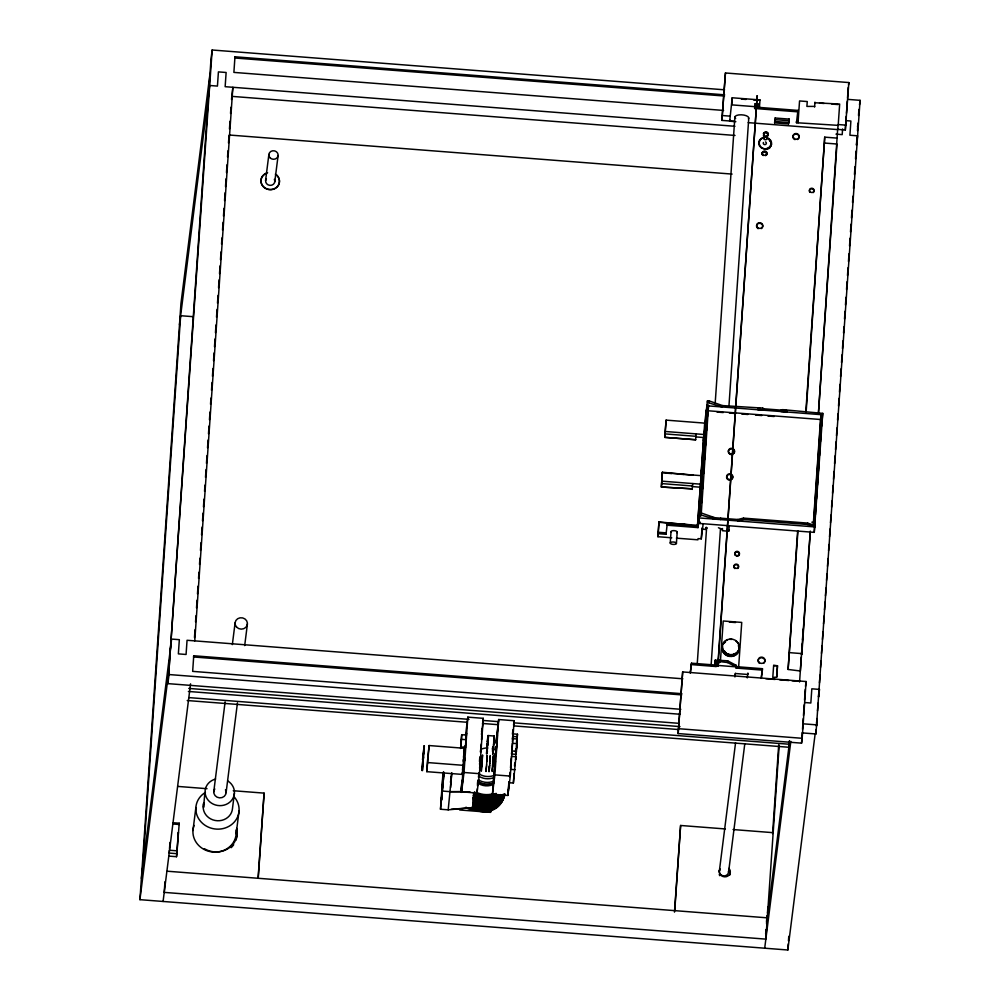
<?xml version="1.0" encoding="UTF-8"?>
<svg xmlns="http://www.w3.org/2000/svg" width="1000" height="1000" viewBox="0 0 1000 1000"><rect width="100%" height="100%" fill="white"/><g stroke="black" fill="none" stroke-linecap="round" stroke-linejoin="round"><path stroke-width="1.5" d="M806.087 412.663L824.725 137.15L837.075 138.112L818.45 412.663M486.05 769.225L486.062 769.975L486.45 766.488M487.088 757.625L487.013 757.15M490.163 757.862L490.1 757.387M461.35 739.7L460.875 745.425L461.725 734.7L466.35 735.062L465.1 751.012L465.387 746.75M516.888 744.013L516.487 747.9M464.513 758.863L464.15 763.388L464.425 759.338M486.688 751.513L486.662 752.9L486.8 752.125M492.85 751.988L492.738 754.5L493.25 749.862M494.087 738.538L494.2 736.038L488.038 735.55L487.675 738.612M442.875 781.912L443.338 775.8L441.45 800.275L443.975 773.112M451.062 776.575L450.588 782.513L451.037 776.425M427.713 757.9L429.125 745.55L464.613 748.312L462.287 774.412L426.812 771.663L427.587 759.55M429.125 745.55L426.812 771.663M462.287 774.412L462.388 772.463M485.988 769.362L485.95 771.513L486.325 767.887M487.038 758.612L487.188 755.325L486.875 757.913M490.125 758.85L490.275 755.562L489.963 758.15M460.575 748.475L461.725 734.7M465.125 750.375L465.35 745.738M512.475 741.75L512.625 738.662L517.263 739.013L516.487 749.225M511.4 753.975L516.025 754.338L516.263 749.7M487.1 746.762L487.062 747.812L487.225 746.5M487.488 747.525L487.512 748.562M488 737.138L487.413 744.225M492.575 747.925L492.525 749.35L492.825 746.587M492.938 750.562L492.825 753.388L493.1 751.438M493.275 747.237L493.237 748.288L493.338 747.562M494.012 739.963L494.175 737.625M427.875 759.55L428.038 757.387M479.6 763.688C479.513 766.75 480.213 756.9 479.775 761.475M487.137 757.487L486.85 761.488M489.188 768.475L489.263 767.15M490.037 760.175L490.225 757.725M492.262 768.213C491.637 780.013 493.6 755.537 492.812 762.113M462.537 769.987L462.837 765.55M465.15 760.212L465.213 758.438M486.688 750.812L487.287 745.788M487.463 743.475L487.625 740.65L487.488 741.637M487.725 741.263L488.038 735.55M487.987 743.025L488.088 740.688L487.95 741.675M492.863 751.3L493.05 748.787M493.25 747.062L493.15 749.4L493.387 746.975M493.9 741.737L494.087 739.237M443 772.738L440.487 809.237L448.2 809.837L472.463 807.638L474.45 791.912M448.2 809.837L451.8 772.725M487.05 759.112L486.587 765.225M489.175 767.975L489.312 766.05M489.938 761.725L490.125 759.35M492.512 765.938L492.65 764.038M815.138 733.913L787.837 950L139.925 899.663L180.95 303.488L210.012 73.513M142.537 869.3L180.637 315.712L192.975 316.663M678.888 723.325L168.038 683.637L211.012 59.075L212.162 50L724.575 89.812M168.038 683.637L212.162 50M164.95 881.75L164.213 892.387L765.85 939.125L779.188 745.225M168.8 856.1L176.513 856.7L178.363 832.375L177.975 835.4M173.062 822.725L179.237 823.2L179.15 824.475L172.975 824M194.475 637.513L195.012 629.738M195.55 621.962L195.975 615.737M196.513 607.962L197.037 600.188M197.475 593.962L198 586.188M198.538 578.413L198.962 572.2M199.5 564.425L199.938 558.2M200.463 550.425L201 542.65M201.537 534.875L202.075 527.1M202.5 520.887L203.038 513.112M203.463 506.887L204 499.113M204.537 491.337L204.963 485.112M205.5 477.337L206.038 469.562M206.462 463.35L207 455.575M207.525 447.8L208.062 440.025M208.487 433.8L209.025 426.025M209.45 419.8L209.988 412.025M210.525 404.25L210.95 398.038M211.488 390.262L212.025 382.488M212.45 376.262L212.987 368.488M213.525 360.712L214.062 352.938M214.488 346.712L215.025 338.938M215.45 332.725L215.987 324.95M216.513 317.175L217.05 309.4M217.488 303.175L218.012 295.4M218.55 287.625L219.088 279.85M219.513 273.637L220.05 265.85M220.475 259.637L221.012 251.863M221.55 244.088L221.975 237.862M222.512 230.087L223.05 222.312M223.475 216.1L224.013 208.325M224.55 200.55L225.075 192.775M225.512 186.55L226.038 178.775M226.475 172.55L227 164.775M227.537 157L227.963 150.787M228.5 143.012L229.037 135.238M229.462 129.012L230 121.237M230.538 113.462L230.963 107.238M231.5 99.462L232.862 87.287L194.762 640.875M681.888 693.688L193.738 655.763L192.662 671.375L680.812 709.3M724.663 94.825L234.963 56.788L233.888 72.4L723.587 110.438M258.075 878.213L264.1 793.125L233.25 790.725M258.238 878.288L264.1 793.125M440.487 809.237L444.038 772.837M460.913 791.8L461.637 783.962M461.213 791.538L462.1 780.3L461.275 792.412M465.575 735L467.837 717.125L483.263 718.325L479.45 773.688L477.013 793.037L461.587 791.838L463.325 764.5M463.537 761.45L464.588 746.213M466.188 737.212L466.475 732.987L465.975 738.088M461.587 791.838L464.025 772.487L467.837 717.125M477.475 784.237L477.65 781.675M477.013 793.037L477.3 788.787M477.5 785.938L478.075 780.125M479.487 761.5L479.812 756.888M480.913 746.538L480.525 752.212L481.225 744.062M481.512 739.825L481.9 734.188L481.6 736.6M459.663 809.975L490.513 812.362L490.725 809.338M495.062 754.05L494.775 758.3L495.375 753.462M495.35 749.8L495.55 746.975M498.4 723.787L495.95 743.138L498.688 719.525L514.113 720.725L510.312 776.087L507.863 795.438L492.438 794.237L494.075 774.95M493.387 780.387L494.6 768.763M494.725 763.913L495.075 755.888M493.85 776.762L495.763 750.438M496.438 746.325L495.95 753.425L496.25 751M496.725 742.062L497.325 735.387L496.163 752.425M492.438 794.237L494.875 774.887L498.688 719.525M507.863 795.438L508.888 782.1M509.1 781.8L508.338 790.987L508.275 790.25M510.525 767.913L511.213 757.837M511.587 753.625L511.675 752.2M512.562 739.3L512.863 733.863L517.487 734.225L516.525 745.825M508.738 782.663L513.375 783.025L514.012 773.763M514.538 766.05L514.75 762.962M515.487 752.163L515.7 749.075M516.312 748.9L515.575 759.638L515.938 756.75L511.312 756.388M513.375 783.025L515.938 756.75M671.762 537.788L657.925 536.712L658.975 521.912L689.75 524.913M661.338 487.025L692.262 488.825L661.338 487.025L662.387 472.225L693.238 475.238M664.762 437.35L695.612 439.75L664.762 437.35L666.112 420.125L704.688 423.125L707.513 400.75L709.05 400.863L708.875 402.887L722.375 406.987L722.475 405.575L709.05 400.863M657.925 536.712L658.975 521.912M661.413 486.425L662.387 472.225M664.837 436.75L666.112 420.125M658.3 533.688L666.012 534.288L666.112 532.863L658.4 532.263M698.012 527.612L698.112 526.188L667.262 523.8L667.163 525.212L698.012 527.612L699.788 512.888L701.338 513L701.162 515.025L714.663 519.125L714.762 517.712L701.338 513M670.25 542.975L671.025 531.625M676.413 543.462A3.1 1.212 3.9 0 0 671.925 542.05A3.1 1.212 3.9 0 0 671.65 544.15A3.1 1.212 3.9 0 0 676.413 543.462L677.2 532.1M692.188 489.425L692.463 485.988L661.612 483.587M695.612 439.75L695.888 436.3L665.025 433.9M678.15 733.562L682.675 671.938L806.087 681.525L802.175 738.3L801.562 743.15L678.15 733.562L682.675 671.938M734.25 121.35L721.9 120.388L725.45 72.975L848.85 82.562L845.312 129.975L837.6 129.375M721.9 120.388L725.45 72.975M662.2 475.075L662.5 472.65L701.075 475.65L697.463 525.513L699.525 509.188L701.075 509.3M704.688 423.125L700.888 475.838L702.95 459.5M697.85 522.487L700.288 487M701.263 472.812L703.7 437.325M706.363 409.812L698.55 523.375L814.25 532.362L822.75 413.363L782.712 409.637L781.1 410.125L781 411.55L787.175 412.025L787.275 410.613M707.513 400.75L707.412 402.163L708.95 402.287M700.088 523.5L700.188 522.075M700.8 513.787L701.213 507.638M701.538 503.013L702.175 493.787M702.487 489.175L703.225 478.413M703.55 473.8L704.287 463.038M704.5 459.963L705.238 449.2M705.45 446.125L706.3 433.825M706.513 430.75L707.25 419.975M707.463 416.9L707.887 410.75L820.5 419.5L813.2 525.612M701.162 515.025L708.575 405.312L707.025 405.188L699.412 515.913L700.95 516.025M708.875 402.887L708.975 401.475M674.475 912.125L680.612 825.475L725.35 828.95M690.3 673.225L691.488 663.188L716.162 665.1L716.325 663.888L719.788 661.1M674.75 910.65L680.612 825.475M735.837 121.675L729.675 121.2L729.775 119.787M676.375 538.15L697.9 539.812L698.05 538.612L701.263 538.862L702.013 527.962M759.425 107.638L759.987 99.925L732.225 97.775L731.737 104.875L754.875 106.662L755.075 103.825L758.15 104.075L757.887 107.513L759.5 107.025L757.887 107.513M702.487 529.175L705.575 529.425L705.675 528A8.55 3.362 3.9 0 1 706.225 527.238M697.2 664.4L706.625 527.55M715.188 403.15L734.875 117.025M720.6 519.587L720.7 518.175M711.087 665.475L720.5 528.638M728.962 405.788L748.763 118.1M714.963 663.587L716.587 663.1L714.963 663.587L715.238 660.138L727.613 660.8L727.475 662.525L736.275 666.862L736.125 668.075L762.35 670.113L762.45 668.7L736.225 666.663L736.125 668.075M715.037 662.975L715.238 660.138M691.388 664.6L716.075 666.525L716.325 663.888M716.513 663.7L716.675 661.675L719.762 661.925L719.9 660.2M754.65 108.488L754.737 107.062L797.938 110.412L797.837 111.838L754.65 108.488L754.9 105.85M717.913 666.162L757.163 95.775L717.763 666.15L718.263 663.438M718.413 527.762A8.55 3.362 3.9 0 1 722.55 530.737L728.713 531.213L728.812 529.8M720.475 660.512L723.225 620.988L741.737 622.425L738.562 668.175M708.5 405.913L821.112 414.663L813.487 525.388L815.037 525.5L807.663 523.1L743.487 518.112L737.763 519.5L737.675 520.913L743.388 519.525L807.562 524.513L814.938 526.925L699.237 517.938L699.788 512.888M743.388 519.525L743.487 518.112M775.25 118.025L789.137 119.1L788.525 123.938L774.638 122.863L774.737 121.438L788.625 122.525L789.075 118.888M757.962 408.325L757.862 409.75L764.038 410.225L764.125 408.812L762.663 408.088L722.475 405.575M759.475 409.263L759.575 407.85M762.562 409.5L762.663 408.088M788.525 123.938L788.625 122.525M814.9 102.75L839.663 104.062L838.188 125.363L796.462 122.725L796.562 121.312L798.1 121.425M798.012 122.85L799.55 100.95L807.262 101.55L806.888 106.412L814.675 106.4M782.625 411.062L782.712 409.637M785.7 411.3L785.8 409.888M773.637 665.475L772.788 677.438L776.712 677.125L777.5 665.775L773.637 665.475L777.5 665.775M814.6 107.013L814.975 102.15M777.425 666.375L776.712 677.125M765.962 929.75L765.675 934.013L766.25 929.475M766.488 922.25L766.912 916.025M772.588 833.612L778.688 744.975M765.95 935.062L766.338 929.375M766.925 920.863L767.25 916.213M767.463 913.125L767.887 906.925M810.275 532.05L800.362 671.012L788.1 669.45L797.638 530.925M805.775 412.638L824.725 137.15M788.1 669.45L797.938 531.1M789.287 741.05L788.863 747.262L513.7 725.888M789.45 741.137L789.237 744.237L514.075 722.862M807.562 524.513L807.663 523.1M799.575 681.9L801.287 657.05M801.475 654.825L802.225 643.95M802.463 639.975L803.213 629.113M837.675 128.775L837.075 138.112M801.838 654.212L810.3 531.1M818.425 413.612L836.975 144.025L824.638 143.062M815.475 510.025L815.9 503.812M816.538 494.475L816.862 489.812M814.25 532.362L815.25 517.775M815.462 514.663L816.213 503.8M816.538 499.137L817.175 489.825M817.5 485.163L818.238 474.3M818.45 471.2L819.2 460.412M819.513 455.8L820.263 445M820.475 441.925L821.213 431.138M821.538 426.512L822.75 413.363M842.588 128.95L842.2 134.625L835.987 134.137M801.562 743.15L802.2 733.938M802.513 729.338L803.25 718.587M803.462 715.525L804.2 704.775M804.525 700.175L805.263 689.438M787.837 950L788.25 943.913M788.462 940.875L788.775 936.312M845.312 129.975L846.263 116.287M846.462 113.25L847.3 101.088M847.513 98.038L848.25 87.4M801.925 732.887L815.95 733.975L816.263 729.35M816.475 726.263L817.013 718.55M817.513 710.9L818.062 703.112M818.487 696.925L819.025 689.15M819.463 682.938L819.987 675.163M820.525 667.387L820.95 661.162M821.488 653.388L822.025 645.612M822.45 639.4L822.987 631.625M823.525 623.85L824.062 616.075M824.488 609.85L825.025 602.075M825.45 595.85L825.987 588.075M826.525 580.3L826.95 574.087M827.487 566.312L828.012 558.538M828.55 550.763L828.975 544.538M829.513 536.763L830.05 528.987M830.475 522.762L831.012 514.987M831.55 507.212L831.975 501M832.513 493.225L833.05 485.45M833.475 479.225L834.013 471.45M834.55 463.675L835.075 455.9M835.512 449.675L836.038 441.9M836.475 435.688L837.013 427.912M837.537 420.138L837.975 413.913M838.5 406.138L839.038 398.363M839.463 392.15L840 384.375M840.537 376.6L841.075 368.812M841.5 362.6L842.038 354.825M842.463 348.6L843 340.825M843.538 333.05L843.962 326.838M844.5 319.062L845.037 311.288M845.462 305.062L846 297.288M846.525 289.513L847.062 281.737M847.487 275.512L848.025 267.738M848.462 261.525L848.988 253.75M849.525 245.975L850.062 238.2M850.487 231.975L851.025 224.2M851.45 217.975L851.988 210.2M852.525 202.425L852.95 196.213M853.487 188.438L854.025 180.662M854.45 174.438L854.987 166.663M855.525 158.887L856.05 151.113M856.45 145.137L856.975 137.537M857.463 130.7L857.987 123.1M858.5 115.487L858.925 109.412M815.95 733.975L860.075 100.337L847.613 99.362M487.013 746.287L486.575 754.013L486.938 750.962M487.488 746.325L487.125 752.938L487.4 751M487.912 744.05L488.413 736.7L487.987 740.225M492.987 749.275L493.15 746.975M493.575 744.7L493.8 741.125L493.663 742.113M493.963 741.25L493.537 745.575M177.987 836.812C178.225 832.837 177.562 841.275 177.95 837.212M422.675 758.413L422.6 759.725L422.738 758.388M422.775 757.975L422.837 756.675L422.7 758.012M423.075 758L424.325 745.9L422.425 770.562L423.2 756.75L422.912 759.75L423.05 758.413M423.387 758.025L423.462 756.712L423.325 758.062M451.688 773.713L450.6 787.537M463.088 766.925L463 767.8L463.062 767.138M464.038 757.013L463.913 758.35L464.15 755.288M462.525 781.4C462.887 775.425 461.9 788.088 462.475 782M496.225 742.4L496.325 740.675L496.125 742.55M481.75 763.363L481.312 771.162L482.238 759.237L482.013 761.275M481.85 763.2L481.65 766.875L481.875 764.85M489.812 763.413L490 761.275M487.163 745.55L487.45 744.013M487.438 745.487L487.625 743.075M487.887 745.438L488.05 743.312M493.787 743.55L493.413 748.325M169.5 848.675L169.988 842.463M179.237 823.2L177.087 850.825L169.375 850.238L169.188 853.075L176.9 853.675L176.513 856.7M463.488 761.663L463.638 758.55M176.825 852.738C177.275 847.938 176.45 857.362 176.9 852.562M481.962 764.862L482.562 754.963L481.912 761.263M489.675 765.462L489.85 763.363M492.762 765.7L493.363 755.8L492.713 762.1M516.512 746.637L517.263 739.013M516.413 751.312L517.025 743.65L512.4 743.288L511.788 750.95L516.413 751.312L516.025 754.338M443.2 772.175L441.375 800.312M462.887 766.087C462.5 770.062 463.237 762 462.863 765.713M464 756.637L464.137 755.3M477.85 782.638C478.45 776.575 477.3 789.275 477.9 783.2M487.262 744.55L487.325 743.413M487.35 745.013L487.05 750.013M486.425 767.212L486.587 764.875M489.513 767.45L489.675 765.125M487.362 741.712L487.55 739.562M487.25 747.487L486.875 751.812M492.8 747.913L492.488 751.388M493.225 750.487L493.425 747.962M493.363 747.6L493.45 746.275M443.325 776.363L443.725 771.95M463.475 760.275L463.537 759.562M817.55 481.65L818.213 474.225M489.35 769.175L489.538 766.725M492.675 765.688L492.475 767.55M487.525 740.188L487.725 737.763M493.688 740.675L494.125 737.588M489.4 768.125L489.025 771.75L489.3 769.212M179.488 324.787L208.538 94.812M208.575 94.562L209.725 85.487L217.438 86.088L218.412 71.888L226.125 72.487L225.15 86.688L734.95 126.287M234.963 56.788L234.8 58L724.5 96.037M141.4 878.375L170.45 648.4M170.475 648.15L171.625 639.075L179.338 639.675L178.363 653.875L186.075 654.475L187.05 640.275L682.875 678.8M139.925 899.663L168.988 669.688M193.738 655.763L193.588 656.975L681.725 694.9M163.075 901.462L190.562 683.838M265.55 180.75L268.875 154.462M274.775 181.825L278.1 155.55M192.963 830.512L195.875 807.525M213.762 791.712L225.113 701.912M232.338 644.625L235.087 622.95M226.1 792.663L237.45 702.875M244.688 645.588L247.425 623.913M234.4 793.25L232.5 808.375A14.7 13.513 7.2 0 1 215.012 820.45A14.7 13.513 7.2 0 1 203.925 802.65M236.163 833.875L239.062 810.888M463.462 757.375L464.613 748.312M461.962 784.325L462.262 781.9M481.575 731.725L481.95 728.75M482.512 724.275L483.263 718.325M481.463 734.5L482.975 722.588M478.45 777.15L479.012 772.688M479.575 768.213L480.138 763.75M494.538 763.662L495.188 760.288M490.513 812.362L490.863 809.587M512.425 734.125L512.987 729.65M513.55 725.188L514.113 720.725M512.45 739.013L512.75 736.587M509.5 776.7L510.05 772.288M516.462 742.412L517.487 734.225M658.775 524.75L659.087 522.337L697.65 525.325M666.012 534.288L667.262 523.8M732.225 97.775L729.675 121.2M696.188 433.888L695.812 436.912L703.525 437.5M692.775 483.562L692.387 486.587L700.1 487.188M703.325 440.35L705.387 424.012M707.812 411.362L708.575 405.312M699.9 490.025L701.963 473.7M755.075 103.825L758.15 104.075M701.263 538.862L703.175 523.737M757.325 95.787L756.975 99.225L756.825 98.5M759.987 99.925L753.75 100.05M690.4 671.8L691.488 663.188M774.638 122.863L775.188 117.812M728.713 531.213L729.325 525.712M716.075 666.525L719.8 661.612L727.475 662.525M716.675 661.675L719.688 662.525M727.613 660.8L736.375 665.45L736.275 666.862L716.225 665.312M796.462 122.725L797.938 110.412M734.925 676.938L735.387 673.312M736.225 666.663L736.375 665.45L733.288 665.212M735.125 675.938L735.438 673.525L747.775 674.475L747.875 673.062L747.262 677.9M719.35 871.112L735.562 742.812M728.575 872.2L744.775 743.9M762.45 668.7L761.225 678.375L762.35 670.113M848.55 84.975L848.85 82.562M859.5 104.875L860.075 100.337M820.425 420.112L821.112 414.663M857.525 126.938L857.913 123.85M856.488 144.887L857.625 135.825L849.912 135.225L850.888 121.025L846.263 120.662M814.825 519.35L814.925 522.425M766.55 923.888L789.625 741.213M764.7 948.2L790.825 741.375M805.475 686.363L806.087 681.525M818.575 696.975L819.538 689.412L811.825 688.812L810.837 703.012L804.675 702.525M816.5 723.112L816.888 720.025M487.8 737.45L487.95 737.1M494.2 736.038L493.713 742.4M451.25 809.275L472.463 807.638M462.475 791.513L450.487 791.688L469.95 791.875M819.525 103.112L824.15 103.475M831.862 104.075L838.037 104.55M741.4 99.1L746.025 99.462M722.513 115.55L730.225 116.15M774.963 119.625L788.85 120.712M845.925 125.138L838.213 124.537L837.663 129.588L748.188 122.638M231.938 96.375L735 135.45M229.963 135.075L732.1 174.088M764.125 408.812L785.725 410.487M717.062 412.075L723.238 412.562M729.4 413.038L735.575 413.512M741.75 414L747.913 414.475M755.625 415.075L761.8 415.55M767.975 416.037L774.137 416.512M665.337 431.488L703.9 434.487M665.413 473.075L671.587 473.55M677.775 474.038L683.962 474.513M661.912 481.163L700.487 484.162M811.85 522.188L813.388 522.312M699.7 514.3L701.237 514.425M710.138 517.35L737.763 519.5M666.612 523.112L671.237 523.475M678.95 524.075L685.125 524.55M729.325 622.075L735.5 622.55M789.562 652.65L801.912 653.612M718.325 659.175L718.388 659.912M765.85 678.737L775.113 679.45M779.737 679.812L788.988 680.525M792.075 680.775L799.788 681.375M169.188 674.562L680.037 714.25M803.075 723.812L817.087 724.9M188.762 688.425L680.013 726.6M678.763 728.713L802.175 738.3M188.375 691.45L678.075 729.5M189.163 697.625L468.988 719.362M482.987 720.45L498.525 721.663M187.225 700.525L467.05 722.262M482.6 723.475L498.15 724.688M512.688 736.438L517.312 736.8M466.125 739.688L461.488 739.338L460.875 746.988L465.5 747.35M427.95 762.588L463.438 765.337M510.425 769.35L515.05 769.712M464.025 772.487L479.45 773.688M494.875 774.887L510.312 776.087M442.775 791.087L450.487 791.688M177.712 786.413L207.025 788.688M733.062 829.55L773.175 832.675M167.225 871.213L767.312 917.837M727.925 479.613L727.312 479.113A3.1 2.85 7.2 0 1 731.35 474.938L731.963 475.438A3.1 2.85 7.2 0 1 731.688 479.45M203.512 803.5L203.588 807.412L204.85 792.887L204.862 796.062L204.625 794.688M515.737 749.45L515.8 750.188M227.875 781A14.7 13.513 7.2 0 1 229.775 802.2A14.7 13.513 7.2 0 1 207 798.575A14.7 13.513 7.2 0 1 215.613 779.05M236.012 829.95A21.662 19.913 7.2 0 1 212.488 852A21.662 19.913 7.2 0 1 194.05 825.425M233.7 796.338A21.662 19.913 7.2 0 1 231.05 824.987A21.662 19.913 7.2 0 1 200.037 820.7A21.662 19.913 7.2 0 1 205.4 792.425M476.675 809.737A7.425 2.925 3.9 0 1 466.037 807.138M494.35 777.425A15.525 14.275 7.2 0 1 478.875 776.225M494.637 775.188A15.525 14.275 7.2 0 1 479.15 773.988M480.85 749.325A15.525 14.275 7.2 0 1 487.375 747.962M492.7 748.812A15.525 14.275 7.2 0 1 496.325 750.525M493.888 781.062A15.525 14.275 7.2 0 1 478.413 779.862M493.663 782.875A15.525 14.275 7.2 0 1 478.188 781.675M493.013 783.388A14.475 13.3 7.2 0 1 478.587 782.262M492.863 784.6A14.475 13.3 7.2 0 1 478.438 783.475M493.562 793.65A22.55 20.725 7.2 0 1 476.35 792.312M496.188 793.388A22.55 20.725 7.2 0 1 474.963 792.375M496.025 794.712A22.55 20.725 7.2 0 1 473.537 792.962M499.513 794.688A22.55 20.725 7.2 0 1 473.275 795.025M500.55 794.575A22.55 20.725 7.2 0 1 473.188 795.75M495.925 795.438A22.55 20.725 7.2 0 1 473.45 793.688M500.387 795.9A22.55 20.725 7.2 0 1 473.025 797.075M502.375 794.737A22.55 20.725 7.2 0 1 472.925 797.812M503.587 795.1A21.037 19.338 7.2 0 1 473.075 802.113M504.375 794.837A21.037 19.338 7.2 0 1 472.812 804.163M504.275 795.562A21.037 19.338 7.2 0 1 472.725 804.887M502.475 795.212A21.037 19.338 7.2 0 1 473.338 800.05M502.388 795.938A21.037 19.338 7.2 0 1 473.25 800.775M503.263 794.275A21.788 20.025 7.2 0 1 473.1 799.287M502.525 794.6A21.788 20.025 7.2 0 1 473.188 798.562M472.987 802.837A21.037 19.338 7.2 0 0 504.062 794.675A20.325 18.688 7.2 0 1 472.6 808.462M503.175 798.725A20.325 18.688 7.2 0 1 472.7 807.738M504.2 793.95A20.325 18.688 7.2 0 1 503.55 797.562M504.812 794.463A21.037 19.338 7.2 0 1 472.562 806.225M504.95 793.925A21.037 19.338 7.2 0 1 472.463 806.95M733.975 453.35A3.1 2.85 7.2 0 0 733.713 449.888L733.112 449.387A3.1 2.85 7.2 0 0 728.363 452.225M732.775 454.3A3.1 2.85 7.2 0 1 732.013 454.525M731.2 454.562A3.1 2.85 7.2 0 1 729.688 454.062M729.075 453.562A3.1 2.85 7.2 0 1 728.625 452.938M730.25 480.075A3.1 2.85 7.2 0 1 728.65 479.95M705.575 529.425A8.55 3.362 3.9 0 1 707.163 527.987M671.363 532.263A3.1 1.212 3.9 0 1 674.262 530.65A3.1 1.212 3.9 0 1 676.712 532.675M722.288 528.488A8.55 3.362 3.9 0 1 722.638 529.312M728.863 868.4A5.5 5.062 7.2 0 1 728.913 875.25A5.5 5.062 7.2 0 1 721.513 875.75A5.5 5.062 7.2 0 1 720.175 868.988A4.638 4.263 7.2 0 0 722.875 875.788A4.638 4.263 7.2 0 0 728.538 871.087M719.762 875.675A5.5 5.062 7.2 0 1 719.262 874.438M728.65 870.025A5.5 5.062 7.2 0 1 729.887 874.987M236.625 828.213A21.438 19.7 7.2 0 1 228.162 848.538A21.438 19.7 7.2 0 1 204.387 848.713M233.7 844.688A21.438 19.7 7.2 0 1 231.125 847.7M236.688 831.112A21.438 19.7 7.2 0 1 236.025 840.05M761.838 154.512A2.325 2.138 7.2 0 1 763.1 151.888A2.325 2.138 7.2 0 1 766.062 152.875A2.325 2.138 7.2 0 1 765.325 155.662M769.862 147.188A6.188 5.688 7.2 0 1 767.463 149.088M769.362 140.25A6.188 5.688 7.2 0 1 770.263 141.5M770.775 142.925A6.188 5.688 7.2 0 1 770.888 144.412M763.337 133.6A2.325 2.138 7.2 0 1 766.988 133.225A2.325 2.138 7.2 0 1 766.513 136.575M764.2 136.537A2.325 2.138 7.2 0 1 763.35 135.738M765.512 141.912A1.55 1.425 7.2 0 1 766.188 143.837A1.55 1.425 7.2 0 1 764.112 144.425A1.55 1.425 7.2 0 1 763.438 142.5M766.787 137.812A6.188 5.688 7.2 0 1 769.638 146.825A6.188 5.688 7.2 0 1 759.538 146.037A6.188 5.688 7.2 0 1 763.587 137.562M766.325 137.625A6.188 5.688 7.2 0 1 770.512 146.512A6.188 5.688 7.2 0 1 760.088 146.088A6.188 5.688 7.2 0 1 764.712 137.562M758.15 661.275A3.4 3.125 7.2 0 1 762.738 657.962A3.4 3.125 7.2 0 1 763.65 663.337M759.513 663.35A3.4 3.125 7.2 0 1 758.4 662.062M735.325 555.45A2.325 2.138 7.2 0 1 736.225 552.062A2.325 2.138 7.2 0 1 739.388 554.062A2.325 2.138 7.2 0 1 736.325 556.087M795.025 139.637A3.1 2.85 7.2 0 1 793.438 135.325A3.1 2.85 7.2 0 1 798.337 135.113A3.1 2.85 7.2 0 1 797.387 139.537M809.95 192.35A2.325 2.138 7.2 0 1 810.15 189.338A2.325 2.138 7.2 0 1 813.425 189.6A2.325 2.138 7.2 0 1 813.213 192.613M763.337 155.538A2.325 2.138 7.2 0 1 762.8 152.413A2.325 2.138 7.2 0 1 766.213 152.262A2.325 2.138 7.2 0 1 766.15 155.412M764.65 136.375A2.325 2.138 7.2 0 1 764.262 133.112A2.325 2.138 7.2 0 1 767.8 133.387A2.325 2.138 7.2 0 1 766.963 136.55M767.8 138.688A6.188 5.688 7.2 0 1 770.95 146.263M770.113 147.513A6.188 5.688 7.2 0 1 768.95 148.512M757.038 227.662A3.1 2.85 7.2 0 1 757.962 223.75A3.1 2.85 7.2 0 1 762.237 224.688A3.1 2.85 7.2 0 1 761.312 228.6M758.225 228.675A3.1 2.85 7.2 0 1 757.562 228.25M734.862 568.575A2.325 2.138 7.2 0 1 734.412 565.438A2.325 2.138 7.2 0 1 737.825 565.363A2.325 2.138 7.2 0 1 737.688 568.513M735.625 118.462A6.963 2.737 3.9 0 1 741.25 114.8A6.963 2.737 3.9 0 1 748.425 118.787M735.975 641.038A8.512 7.825 7.2 0 1 734.087 654.463A8.512 7.825 7.2 0 1 722.387 646M722.962 644.025A8.512 7.825 7.2 0 1 727.55 639.875M729.688 639.375A8.512 7.825 7.2 0 1 731.912 639.412M738.475 645.812A8.512 7.825 7.2 0 1 731.762 656.462A8.512 7.825 7.2 0 1 722.2 647.513M734.912 653.525A6.95 6.388 7.2 0 1 733.337 654.325M731.587 654.737A6.95 6.388 7.2 0 1 724.262 650.713M738.512 645.512A8.512 7.825 7.2 0 1 731.8 656.162A8.512 7.825 7.2 0 1 722.237 647.2M723.913 643.487A8.512 7.825 7.2 0 1 725.475 642.075M225.475 789.762A6.188 5.688 7.2 0 1 219.537 797.862A6.188 5.688 7.2 0 1 214.788 788.938M274.337 179.35A4.6 4.225 7.2 0 1 269.938 185.375A4.6 4.225 7.2 0 1 266.4 178.738M275.363 174.137A9.287 8.537 7.2 0 1 276.938 187.175A9.287 8.537 7.2 0 1 262.762 186.075A9.287 8.537 7.2 0 1 266.1 173.425M276.625 174.988A9.287 8.537 7.2 0 1 275.663 188.025A9.287 8.537 7.2 0 1 261.875 184.613A9.287 8.537 7.2 0 1 267.625 172.763M495.363 761.225L495.012 765.763L495.363 761.225M493.137 786L493.488 781.812L493.137 786M422.1 768.162L422.038 770.562L424.025 745.875L422.1 768.162M423.225 759.475L423.363 758.425L423.225 759.475M756.438 105.45L756.5 106.188L756.438 105.45M718.15 661.875L718.213 662.613L718.15 661.875M729.15 452.95A3.1 2.85 7.2 0 0 734.4 452.088A3.1 2.85 7.2 0 0 730.863 448.312A3.1 2.85 7.2 0 0 729.15 452.95M727.4 478.5A3.1 2.85 7.2 0 0 732.65 477.638A3.1 2.85 7.2 0 0 729.1 473.862A3.1 2.85 7.2 0 0 727.4 478.5M764.388 139.375A1.55 1.425 7.2 0 0 766.938 138.65A1.55 1.425 7.2 0 0 764.938 136.975A1.55 1.425 7.2 0 0 764.388 139.375M758.938 662.175A3.4 3.125 7.2 0 0 764.762 661.45A3.4 3.125 7.2 0 0 761.062 657.15A3.4 3.125 7.2 0 0 758.938 662.175M735.413 554.85A2.325 2.138 7.2 0 0 739.35 554.188A2.325 2.138 7.2 0 0 736.688 551.362A2.325 2.138 7.2 0 0 735.413 554.85M762.95 154.55A2.325 2.138 7.2 0 0 766.888 153.9A2.325 2.138 7.2 0 0 764.237 151.075A2.325 2.138 7.2 0 0 762.95 154.55M734.488 567.587A2.325 2.138 7.2 0 0 738.45 567.013A2.325 2.138 7.2 0 0 735.863 564.125A2.325 2.138 7.2 0 0 734.488 567.587M793.775 138.188A3.1 2.85 7.2 0 0 799.025 137.312A3.1 2.85 7.2 0 0 795.487 133.55A3.1 2.85 7.2 0 0 793.775 138.188M810.025 191.75A2.325 2.138 7.2 0 0 813.962 191.1A2.325 2.138 7.2 0 0 811.3 188.263A2.325 2.138 7.2 0 0 810.025 191.75M764.275 135.387A2.325 2.138 7.2 0 0 768.213 134.738A2.325 2.138 7.2 0 0 765.55 131.912A2.325 2.138 7.2 0 0 764.275 135.387M757.638 227.638A3.1 2.85 7.2 0 0 762.738 226.225A3.1 2.85 7.2 0 0 758.763 222.838A3.1 2.85 7.2 0 0 757.638 227.638M725.7 652.987A8.512 7.825 7.2 0 0 739.287 648.025A8.512 7.825 7.2 0 0 727.588 639.562A8.512 7.825 7.2 0 0 725.7 652.987M236.612 627.112A6.188 5.688 7.2 0 0 247.113 625.363A6.188 5.688 7.2 0 0 240.037 617.825A6.188 5.688 7.2 0 0 236.612 627.112M269.875 157.625A4.638 4.263 7.2 0 0 277.812 156.625A4.638 4.263 7.2 0 0 272.762 150.775A4.638 4.263 7.2 0 0 269.875 157.625"/></g></svg>
